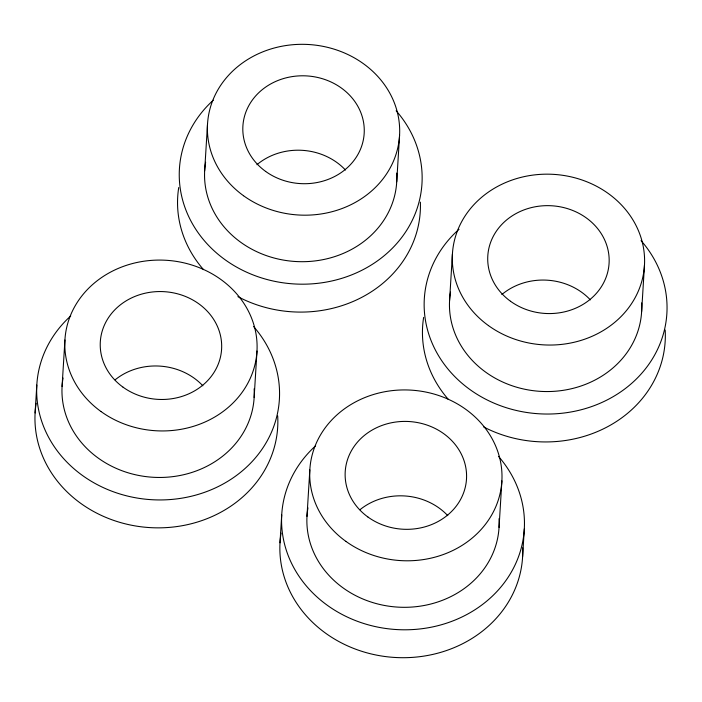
<?xml version="1.0" encoding="UTF-8"?>
<svg xmlns="http://www.w3.org/2000/svg" width="702" height="702" viewBox="0 0 702 702"><rect width="100%" height="100%" fill="white"/><g stroke="black" fill="none" stroke-linecap="round" stroke-linejoin="round"><path stroke-width="1.05" d="M35.1 412.96L36.811 385.056M62.074 386.512L64.926 340.005M204.659 170.744L207.511 124.236M254.142 397.534L256.985 351.026M280.01 542.813L281.713 514.908M306.985 516.365L309.828 469.857M396.727 181.774L399.57 135.267M449.57 300.596L452.413 254.089M499.043 527.386L501.886 480.879M522.604 556.747L524.315 528.834M641.628 311.627L644.471 265.119M522.692 547.753A121.499 107.871 3.5 0 1 394.814 657.458A121.499 107.871 3.5 0 1 281.046 533.143M498.464 456.379A121.499 107.871 3.5 0 1 482.371 604.589A121.499 107.871 3.5 0 1 314.777 594.892A121.499 107.871 3.5 0 1 315.628 445.805M499.034 518.69A96.192 85.398 3.5 0 1 398.28 607.142A96.192 85.398 3.5 0 1 307.95 507.853M359.986 509.713A60.749 53.931 3.5 0 1 447.779 515.645M277.694 415.909A121.499 107.871 3.5 0 1 151.027 527.667A121.499 107.871 3.5 0 1 36.144 403.29M253.562 326.527A121.499 107.871 3.5 0 1 237.469 474.736A121.499 107.871 3.5 0 1 69.875 465.04A121.499 107.871 3.5 0 1 70.718 315.953M254.133 388.838A96.192 85.398 3.5 0 1 153.378 477.29A96.192 85.398 3.5 0 1 63.04 378.001M115.075 379.861A60.749 53.931 3.5 0 1 202.869 385.793M665.18 330.001A121.499 107.871 3.5 0 1 607.599 426.719A121.499 107.871 3.5 0 1 483.731 426.983M448.438 399.508A121.499 107.871 3.5 0 1 423.631 317.374M641.049 240.619A121.499 107.871 3.5 0 1 624.666 389.048A121.499 107.871 3.5 0 1 456.835 378.624A121.499 107.871 3.5 0 1 459.02 229.308M641.619 302.931A96.192 85.398 3.5 0 1 540.865 391.383A96.192 85.398 3.5 0 1 450.535 292.093M501.842 294.542A60.749 53.931 3.5 0 1 590.364 299.886M420.375 202.141A121.499 107.871 3.5 0 1 361.267 297.613A121.499 107.871 3.5 0 1 237.881 296.639M203.536 269.656A121.499 107.871 3.5 0 1 178.729 187.522M396.147 110.767A121.499 107.871 3.5 0 1 380.054 258.977A121.499 107.871 3.5 0 1 212.46 249.28A121.499 107.871 3.5 0 1 213.303 100.193M396.718 173.078A96.192 85.398 3.5 0 1 295.963 261.53A96.192 85.398 3.5 0 1 205.625 162.241M256.941 164.689A60.749 53.931 3.5 0 1 345.463 170.033M345.858 541.347A96.192 85.398 3.5 0 0 500.921 489.382A96.192 85.398 3.5 0 0 370.788 395.366A96.192 85.398 3.5 0 0 345.858 541.347M367.962 517.041A60.749 53.931 3.5 0 0 465.9 484.222A60.749 53.931 3.5 0 0 383.713 424.842A60.749 53.931 3.5 0 0 367.962 517.041M100.956 411.495A96.192 85.398 3.5 0 0 256.019 359.529A96.192 85.398 3.5 0 0 125.886 265.514A96.192 85.398 3.5 0 0 100.956 411.495M123.061 387.188A60.749 53.931 3.5 0 0 220.998 354.37A60.749 53.931 3.5 0 0 138.803 294.989A60.749 53.931 3.5 0 0 123.061 387.188M488.443 325.588A96.192 85.398 3.5 0 0 643.515 273.622A96.192 85.398 3.5 0 0 513.373 179.607A96.192 85.398 3.5 0 0 488.443 325.588M510.547 301.281A60.749 53.931 3.5 0 0 608.485 268.454A60.749 53.931 3.5 0 0 526.298 209.082A60.749 53.931 3.5 0 0 510.547 301.281M243.541 195.735A96.192 85.398 3.5 0 0 398.604 143.77A96.192 85.398 3.5 0 0 268.471 49.754A96.192 85.398 3.5 0 0 243.541 195.735M265.646 171.428A60.749 53.931 3.5 0 0 363.583 138.601A60.749 53.931 3.5 0 0 281.388 79.229A60.749 53.931 3.5 0 0 265.646 171.428"/></g></svg>
